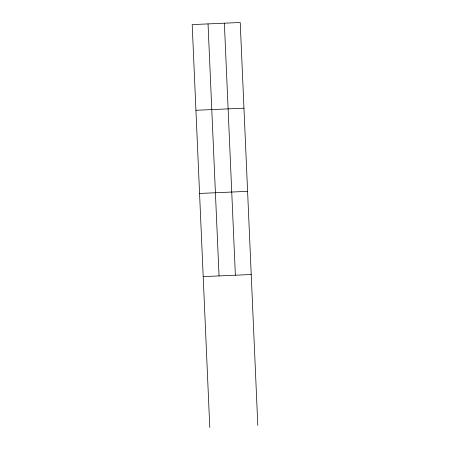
<?xml version="1.0" encoding="UTF-8"?>
<svg xmlns="http://www.w3.org/2000/svg" width="450" height="450" viewBox="0 0 450 450"><rect width="100%" height="100%" fill="white"/><g stroke="black" fill="none" stroke-linecap="round" stroke-linejoin="round"><path stroke-width="0.67" d="M195.93 110.284L243.956 108.186M199.564 193.449L247.59 191.351M203.192 276.615L251.224 274.517M257.811 425.402L240.216 22.5L192.189 24.598L209.784 427.5M224.37 23.192L235.373 275.209M208.041 23.906L219.043 275.923"/></g></svg>
